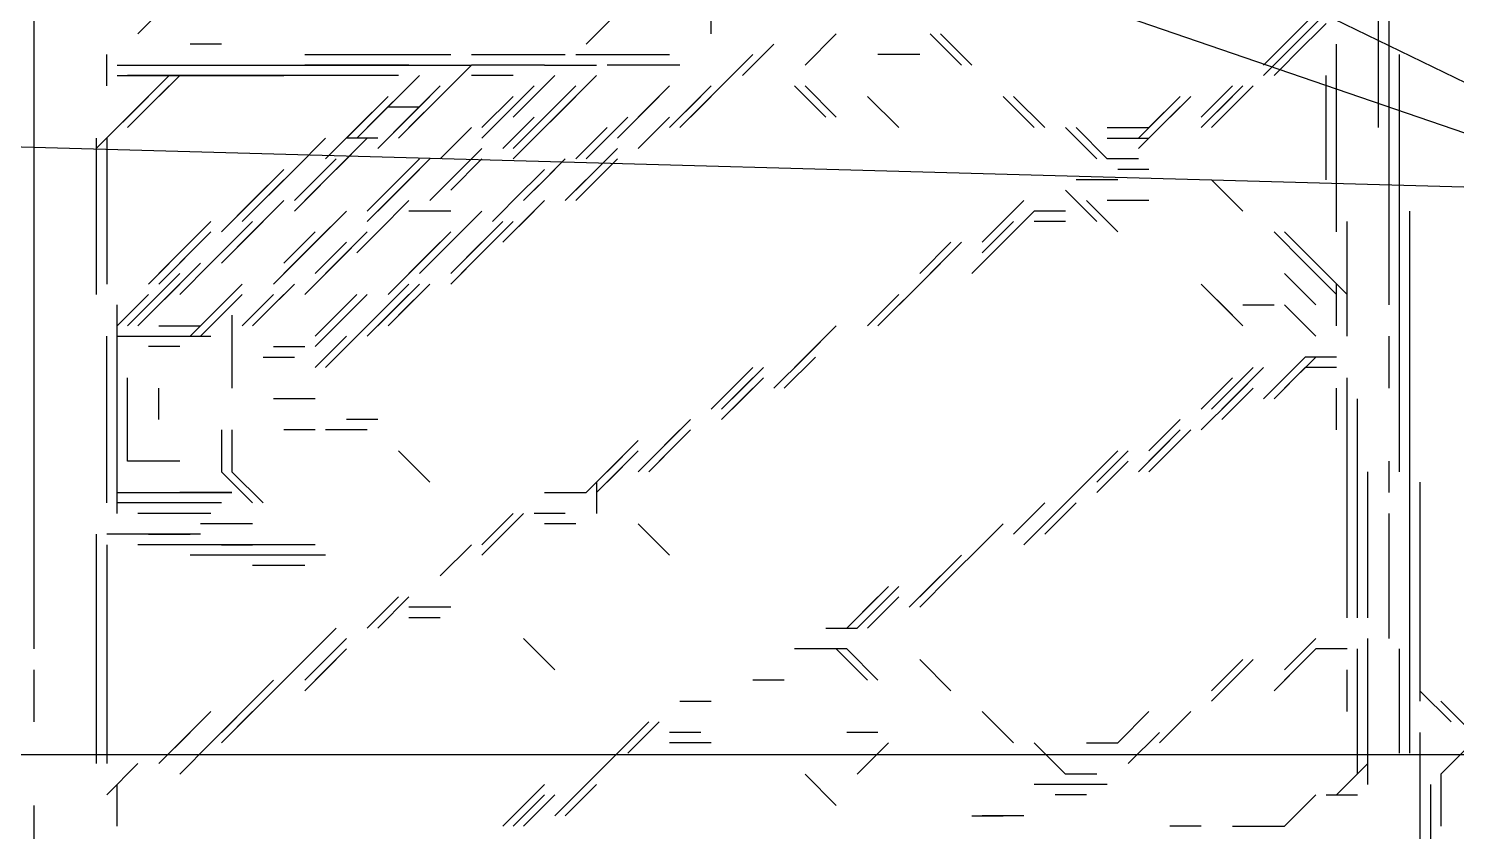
# Model space of a CAD drawing. Extents: x 34 to 168, y 38 to 138.
# Drawn here: x 101.38 to 124.22, y 108.77 to 121.6 of the extents above; entities that cross this region are included whole.
import ezdxf

# ---------------------------------------------------------------- set-up
doc = ezdxf.new("R2010")
doc.units = 0
doc.layers.add('STRUCTURE', color=1, linetype='CONTINUOUS')

msp = doc.modelspace()

# ---------------------------------------------------------------- linework, layer by layer
for p, q in [((101.467, 126.3536), (101.467, 111.687)), ((122.967, 125.0203), (122.967, 121.5203)), ((122.967, 124.5203), (122.967, 120.8536)), ((122.967, 124.5203), (122.967, 120.8536)), ((122.967, 123.3536), (122.967, 120.0203)), ((123.1337, 123.5203), (123.1337, 121.3536)), ((123.1337, 123.3536), (123.1337, 120.3536)), ((123.1337, 122.687), (123.1337, 120.0203)), ((123.1337, 122.187), (123.1337, 119.8536)), ((123.1337, 122.187), (123.1337, 119.8536)), ((103.6337, 122.0203), (103.1337, 121.5203)), ((112.3003, 121.5203), (112.3003, 122.0203)), ((121.3003, 121.187), (122.1337, 122.0203)), ((110.3003, 121.3536), (110.8003, 121.8536)), ((110.3003, 121.3536), (110.8003, 121.8536)), ((121.467, 121.187), (122.1337, 121.8536)), ((121.6337, 121.3536), (122.1337, 121.8536)), ((114.3003, 121.5203), (113.8003, 121.0203)), ((115.8003, 121.5203), (116.3003, 121.0203)), ((115.8003, 121.5203), (116.3003, 121.0203)), ((115.967, 121.5203), (116.467, 121.0203)), ((121.1337, 121.0203), (121.6337, 121.5203)), ((121.1337, 121.0203), (121.6337, 121.5203)), ((121.1337, 121.0203), (121.6337, 121.5203)), ((121.1337, 121.0203), (121.6337, 121.5203)), ((121.1337, 121.0203), (121.6337, 121.5203)), ((121.3003, 121.187), (121.8003, 121.687)), ((122.1337, 121.687), (121.6337, 121.187)), ((122.1337, 121.687), (121.6337, 121.187)), ((123.1337, 121.5203), (123.1337, 119.5203)), ((104.467, 121.3536), (103.967, 121.3536)), ((113.3003, 121.3536), (112.8003, 120.8536)), ((113.3003, 121.3536), (112.8003, 120.8536)), ((121.6337, 121.3536), (121.1337, 120.8536)), ((121.8003, 121.3536), (121.3003, 120.8536)), ((121.8003, 121.3536), (121.3003, 120.8536)), ((121.8003, 121.3536), (121.3003, 120.8536)), ((121.8003, 121.3536), (121.3003, 120.8536)), ((121.8003, 121.3536), (121.3003, 120.8536)), ((122.3003, 118.687), (122.3003, 121.3536)), ((122.3003, 118.687), (122.3003, 121.3536)), ((122.3003, 118.687), (122.3003, 121.3536)), ((123.1337, 121.3536), (123.1337, 118.5203)), ((102.6337, 120.687), (102.6337, 121.187)), ((102.8003, 121.0203), (103.6337, 121.0203)), ((102.8003, 121.0203), (103.3003, 121.0203)), ((102.967, 121.0203), (107.8003, 121.0203)), ((102.967, 121.0203), (107.8003, 121.0203)), ((103.967, 121.0203), (106.1337, 121.0203)), ((104.467, 121.0203), (108.467, 121.0203)), ((105.3003, 121.0203), (108.467, 121.0203)), ((105.8003, 121.187), (107.3003, 121.187)), ((107.467, 121.0203), (105.8003, 121.0203)), ((107.467, 121.0203), (105.967, 121.0203)), ((107.467, 121.0203), (106.1337, 121.0203)), ((107.467, 121.0203), (106.1337, 121.0203)), ((107.467, 121.0203), (106.467, 121.0203)), ((106.467, 121.0203), (106.967, 121.0203)), ((107.467, 121.0203), (106.467, 121.0203)), ((107.467, 121.0203), (106.967, 121.0203)), ((107.1337, 121.187), (107.6337, 121.187)), ((107.6337, 121.187), (108.1337, 121.187)), ((107.6337, 121.0203), (108.467, 121.0203)), ((107.6337, 121.0203), (108.467, 121.0203)), ((107.6337, 121.0203), (108.467, 121.0203)), ((108.467, 121.0203), (107.967, 120.5203)), ((108.467, 121.187), (109.967, 121.187)), ((108.467, 121.187), (109.967, 121.187)), ((109.6337, 121.0203), (108.467, 121.0203)), ((109.6337, 121.0203), (108.467, 121.0203)), ((109.6337, 121.0203), (108.467, 121.0203)), ((109.6337, 121.0203), (108.467, 121.0203)), ((109.6337, 121.0203), (108.467, 121.0203)), ((109.6337, 121.0203), (108.467, 121.0203)), ((108.6337, 121.187), (109.467, 121.187)), ((108.6337, 121.187), (109.6337, 121.187)), ((109.6337, 121.0203), (108.6337, 121.0203)), ((109.467, 121.0203), (108.6337, 121.0203)), ((109.467, 121.0203), (108.6337, 121.0203)), ((109.6337, 121.0203), (108.8003, 121.0203)), ((109.6337, 121.0203), (108.8003, 121.0203)), ((109.3003, 121.187), (109.8003, 121.187)), ((109.6337, 121.0203), (110.467, 121.0203)), ((109.6337, 121.0203), (110.1337, 121.0203)), ((109.6337, 121.0203), (110.1337, 121.0203)), ((110.1337, 121.187), (110.6337, 121.187)), ((110.3003, 121.187), (111.3003, 121.187)), ((110.3003, 121.187), (111.3003, 121.187)), ((110.6337, 121.187), (111.6337, 121.187)), ((111.8003, 121.0203), (110.6337, 121.0203)), ((111.8003, 121.0203), (110.8003, 121.0203)), ((111.8003, 121.0203), (110.8003, 121.0203)), ((111.8003, 121.0203), (110.8003, 121.0203)), ((111.8003, 121.0203), (110.8003, 121.0203)), ((111.8003, 121.0203), (110.967, 121.0203)), ((111.8003, 121.0203), (110.967, 121.0203)), ((111.6337, 121.0203), (110.967, 121.0203)), ((112.967, 121.187), (112.467, 120.687)), ((112.967, 121.187), (112.467, 120.687)), ((112.967, 121.187), (112.467, 120.687)), ((115.6337, 121.187), (114.967, 121.187)), ((122.3003, 120.5203), (122.3003, 121.187)), ((123.3003, 121.187), (123.3003, 118.8536)), ((102.8003, 120.8536), (104.967, 120.8536)), ((102.8003, 120.8536), (105.467, 120.8536)), ((102.8003, 120.8536), (105.1337, 120.8536)), ((102.8003, 120.8536), (103.3003, 120.8536)), ((102.8003, 120.8536), (105.467, 120.8536)), ((104.967, 120.8536), (102.967, 120.8536)), ((103.6337, 120.8536), (103.1337, 120.3536)), ((103.8003, 120.8536), (103.1337, 120.187)), ((103.6337, 120.8536), (103.1337, 120.3536)), ((103.6337, 120.8536), (103.1337, 120.3536)), ((103.6337, 120.8536), (103.1337, 120.3536)), ((105.967, 120.8536), (103.6337, 120.8536)), ((105.467, 120.8536), (103.6337, 120.8536)), ((105.6337, 120.8536), (103.6337, 120.8536)), ((105.8003, 120.8536), (103.6337, 120.8536)), ((105.967, 120.8536), (103.6337, 120.8536)), ((106.3003, 120.8536), (103.6337, 120.8536)), ((105.467, 120.8536), (103.6337, 120.8536)), ((106.8003, 120.8536), (103.8003, 120.8536)), ((107.3003, 120.8536), (103.8003, 120.8536)), ((107.3003, 120.8536), (103.8003, 120.8536)), ((107.1337, 120.8536), (103.8003, 120.8536)), ((106.3003, 120.8536), (103.8003, 120.8536)), ((107.1337, 120.8536), (104.1337, 120.8536)), ((106.6337, 119.8536), (107.6337, 120.8536)), ((106.6337, 119.8536), (107.6337, 120.8536)), ((106.8003, 120.0203), (107.6337, 120.8536)), ((108.3003, 120.8536), (107.8003, 120.3536)), ((109.1337, 120.8536), (108.467, 120.8536)), ((109.1337, 120.187), (109.8003, 120.8536)), ((109.1337, 120.187), (109.8003, 120.8536)), ((109.1337, 120.187), (109.8003, 120.8536)), ((109.3003, 120.3536), (109.8003, 120.8536)), ((110.467, 120.8536), (109.8003, 120.187)), ((122.1337, 120.187), (122.1337, 120.8536)), ((122.1337, 120.0203), (122.1337, 120.8536)), ((122.1337, 119.687), (122.1337, 120.8536)), ((122.1337, 119.187), (122.1337, 120.8536)), ((122.3003, 118.3536), (122.3003, 120.8536)), ((122.3003, 118.3536), (122.3003, 120.8536)), ((122.3003, 118.3536), (122.3003, 120.8536)), ((122.3003, 118.3536), (122.3003, 120.8536)), ((103.467, 120.687), (102.8003, 120.0203)), ((103.467, 120.687), (102.967, 120.187)), ((103.6337, 120.687), (102.967, 120.0203)), ((103.467, 120.687), (102.967, 120.187)), ((107.967, 120.687), (107.467, 120.187)), ((107.967, 120.687), (107.467, 120.187)), ((107.967, 120.687), (107.467, 120.187)), ((107.967, 120.687), (107.467, 120.187)), ((108.1337, 120.687), (107.6337, 120.187)), ((108.8003, 120.0203), (109.467, 120.687)), ((108.8003, 120.0203), (109.467, 120.687)), ((110.1337, 120.687), (109.6337, 120.187)), ((110.1337, 120.687), (109.6337, 120.187)), ((110.3003, 120.687), (109.8003, 120.187)), ((110.3003, 120.687), (109.8003, 120.187)), ((111.1337, 120.187), (111.6337, 120.687)), ((111.1337, 120.187), (111.6337, 120.687)), ((111.1337, 120.187), (111.6337, 120.687)), ((112.3003, 120.687), (111.8003, 120.187)), ((112.467, 120.687), (111.8003, 120.0203)), ((112.3003, 120.687), (111.8003, 120.187)), ((112.3003, 120.687), (111.8003, 120.187)), ((112.3003, 120.687), (111.8003, 120.187)), ((112.3003, 120.687), (111.8003, 120.187)), ((112.3003, 120.687), (111.8003, 120.187)), ((112.3003, 120.687), (111.8003, 120.187)), ((112.467, 120.687), (111.967, 120.187)), ((114.1337, 120.187), (113.6337, 120.687)), ((114.3003, 120.187), (113.8003, 120.687)), ((120.6337, 120.687), (120.1337, 120.187)), ((120.8003, 120.687), (120.1337, 120.0203)), ((120.6337, 120.687), (120.1337, 120.187)), ((120.6337, 120.687), (120.1337, 120.187)), ((120.8003, 120.687), (120.3003, 120.187)), ((120.967, 120.687), (120.3003, 120.0203)), ((122.3003, 118.3536), (122.3003, 120.687)), ((123.1337, 120.687), (123.1337, 117.687)), ((123.1337, 120.687), (123.1337, 117.687)), ((103.3003, 120.5203), (102.467, 119.687)), ((106.467, 119.8536), (107.1337, 120.5203)), ((106.6337, 120.0203), (107.1337, 120.5203)), ((106.6337, 119.8536), (107.1337, 120.3536)), ((106.6337, 119.8536), (107.1337, 120.3536)), ((106.8003, 120.0203), (107.3003, 120.5203)), ((107.6337, 120.3536), (107.1337, 119.8536)), ((107.1337, 120.3536), (107.6337, 120.3536)), ((107.1337, 120.3536), (107.6337, 120.3536)), ((107.8003, 120.5203), (107.3003, 120.0203)), ((107.967, 120.5203), (107.3003, 119.8536)), ((107.967, 120.5203), (107.467, 120.0203)), ((108.6337, 120.0203), (109.1337, 120.5203)), ((108.6337, 120.0203), (109.1337, 120.5203)), ((108.6337, 119.8536), (109.1337, 120.3536)), ((108.6337, 119.8536), (109.1337, 120.3536)), ((108.8003, 120.0203), (109.3003, 120.5203)), ((108.8003, 120.0203), (109.3003, 120.5203)), ((110.1337, 120.5203), (109.3003, 119.687)), ((110.8003, 119.8536), (111.467, 120.5203)), ((112.1337, 120.5203), (111.6337, 120.0203)), ((112.3003, 120.5203), (111.8003, 120.0203)), ((114.8003, 120.5203), (115.3003, 120.0203)), ((114.8003, 120.5203), (115.3003, 120.0203)), ((114.8003, 120.5203), (115.3003, 120.0203)), ((117.467, 120.0203), (116.967, 120.5203)), ((117.6337, 120.0203), (117.1337, 120.5203)), ((117.6337, 120.0203), (117.1337, 120.5203)), ((119.1337, 119.687), (119.8003, 120.3536)), ((119.1337, 119.8536), (119.6337, 120.3536)), ((119.1337, 119.687), (119.8003, 120.3536)), ((119.1337, 119.687), (119.8003, 120.3536)), ((119.1337, 119.687), (119.8003, 120.3536)), ((119.3003, 119.8536), (119.967, 120.5203)), ((119.3003, 120.0203), (119.8003, 120.5203)), ((119.3003, 120.0203), (119.8003, 120.5203)), ((119.3003, 119.8536), (119.8003, 120.3536)), ((119.3003, 119.8536), (119.8003, 120.3536)), ((119.3003, 119.8536), (119.8003, 120.3536)), ((119.3003, 119.8536), (119.8003, 120.3536)), ((119.3003, 119.8536), (119.8003, 120.3536)), ((119.467, 120.0203), (119.967, 120.5203)), ((120.6337, 120.5203), (120.1337, 120.0203)), ((120.6337, 120.5203), (120.1337, 120.0203)), ((122.3003, 118.3536), (122.3003, 120.5203)), ((107.467, 120.187), (106.967, 119.687)), ((109.467, 120.187), (108.967, 119.687)), ((109.467, 120.187), (108.967, 119.687)), ((109.467, 120.187), (108.967, 119.687)), ((109.6337, 120.187), (109.1337, 119.687)), ((109.6337, 120.187), (109.1337, 119.687)), ((109.8003, 120.187), (109.1337, 119.5203)), ((110.3003, 119.5203), (110.967, 120.187)), ((110.3003, 119.5203), (110.967, 120.187)), ((110.467, 119.687), (110.967, 120.187)), ((110.467, 119.687), (110.967, 120.187)), ((111.6337, 120.187), (111.1337, 119.687)), ((122.3003, 119.187), (122.3003, 120.187)), ((123.3003, 120.187), (123.3003, 117.687)), ((106.1337, 119.5203), (106.6337, 120.0203)), ((107.967, 119.5203), (108.467, 120.0203)), ((110.1337, 119.5203), (110.6337, 120.0203)), ((110.1337, 119.5203), (110.6337, 120.0203)), ((110.1337, 119.5203), (110.6337, 120.0203)), ((118.467, 119.5203), (117.967, 120.0203)), ((118.6337, 119.5203), (118.1337, 120.0203)), ((118.6337, 120.0203), (119.3003, 120.0203)), ((122.3003, 118.3536), (122.3003, 120.0203)), ((102.467, 119.8536), (102.467, 117.3536)), ((102.6337, 119.8536), (102.6337, 117.5203)), ((102.6337, 119.8536), (102.6337, 117.5203)), ((105.6337, 119.3536), (106.1337, 119.8536)), ((106.6337, 119.687), (106.1337, 119.187)), ((106.8003, 119.8536), (106.3003, 119.3536)), ((106.967, 119.8536), (106.467, 119.8536)), ((108.6337, 119.687), (107.967, 119.0203)), ((108.6337, 119.687), (107.967, 119.0203)), ((108.6337, 119.687), (107.967, 119.0203)), ((110.8003, 119.687), (110.1337, 119.0203)), ((110.8003, 119.687), (110.1337, 119.0203)), ((110.8003, 119.687), (110.1337, 119.0203)), ((110.8003, 119.687), (110.1337, 119.0203)), ((110.8003, 119.687), (110.1337, 119.0203)), ((110.8003, 119.687), (110.1337, 119.0203)), ((110.8003, 119.687), (110.3003, 119.187)), ((110.8003, 119.687), (110.3003, 119.187)), ((110.8003, 119.687), (110.3003, 119.187)), ((118.6337, 119.8536), (119.3003, 119.8536)), ((118.6337, 119.8536), (119.3003, 119.8536)), ((118.6337, 119.8536), (119.3003, 119.8536)), ((118.6337, 119.8536), (119.3003, 119.8536)), ((118.6337, 119.8536), (119.3003, 119.8536)), ((122.3003, 118.5203), (122.3003, 119.8536)), ((123.1337, 119.8536), (123.1337, 117.187)), ((123.3003, 119.8536), (123.3003, 117.3536)), ((123.3003, 119.687), (123.3003, 116.5203)), ((123.3003, 119.687), (123.3003, 116.5203)), ((102.6337, 119.5203), (102.6337, 117.687)), ((106.467, 119.5203), (105.6337, 118.687)), ((106.3003, 119.5203), (105.6337, 118.8536)), ((106.467, 119.5203), (105.8003, 118.8536)), ((106.467, 119.5203), (105.967, 119.0203)), ((106.967, 118.8536), (107.6337, 119.5203)), ((107.1337, 118.8536), (107.8003, 119.5203)), ((108.467, 119.5203), (107.8003, 118.8536)), ((108.6337, 119.5203), (108.1337, 119.0203)), ((108.6337, 119.5203), (108.1337, 119.0203)), ((109.467, 119.0203), (109.967, 119.5203)), ((110.6337, 119.5203), (109.967, 118.8536)), ((110.6337, 119.5203), (110.1337, 119.0203)), ((110.8003, 119.5203), (110.1337, 118.8536)), ((110.8003, 119.5203), (110.1337, 118.8536)), ((119.1337, 119.5203), (118.6337, 119.5203)), ((122.3003, 118.5203), (122.3003, 119.5203)), ((104.8003, 118.5203), (105.6337, 119.3536)), ((104.8003, 118.687), (105.467, 119.3536)), ((104.967, 118.8536), (105.467, 119.3536)), ((105.1337, 118.8536), (105.6337, 119.3536)), ((106.1337, 119.3536), (105.6337, 118.8536)), ((106.1337, 119.3536), (105.6337, 118.8536)), ((106.1337, 119.3536), (105.6337, 118.8536)), ((106.1337, 119.3536), (105.6337, 118.8536)), ((106.8003, 118.5203), (107.6337, 119.3536)), ((106.8003, 118.687), (107.467, 119.3536)), ((106.967, 118.687), (107.6337, 119.3536)), ((106.967, 118.8536), (107.467, 119.3536)), ((106.967, 118.687), (107.6337, 119.3536)), ((106.967, 118.687), (107.6337, 119.3536)), ((106.967, 118.687), (107.6337, 119.3536)), ((106.967, 118.687), (107.6337, 119.3536)), ((106.967, 118.687), (107.6337, 119.3536)), ((106.967, 118.687), (107.6337, 119.3536)), ((106.967, 118.687), (107.6337, 119.3536)), ((109.1337, 118.8536), (109.6337, 119.3536)), ((109.1337, 118.8536), (109.6337, 119.3536)), ((109.1337, 118.8536), (109.6337, 119.3536)), ((109.3003, 118.8536), (109.8003, 119.3536)), ((119.3003, 119.3536), (118.8003, 119.3536)), ((119.3003, 119.3536), (118.8003, 119.3536)), ((119.3003, 119.3536), (118.8003, 119.3536)), ((123.3003, 119.3536), (123.3003, 115.687)), ((104.6337, 118.5203), (105.3003, 119.187)), ((104.8003, 118.5203), (105.467, 119.187)), ((104.8003, 118.5203), (105.467, 119.187)), ((106.8003, 118.687), (107.3003, 119.187)), ((108.8003, 118.5203), (109.3003, 119.0203)), ((108.8003, 118.5203), (109.3003, 119.0203)), ((117.967, 119.0203), (118.467, 118.5203)), ((118.6337, 119.187), (118.1337, 119.187)), ((118.6337, 119.187), (118.1337, 119.187)), ((118.8003, 119.187), (118.1337, 119.187)), ((120.3003, 119.187), (120.8003, 118.687)), ((120.3003, 119.187), (120.8003, 118.687)), ((120.3003, 119.187), (120.8003, 118.687)), ((120.3003, 119.187), (120.8003, 118.687)), ((120.3003, 119.187), (120.8003, 118.687)), ((120.3003, 119.187), (120.8003, 118.687)), ((120.3003, 119.187), (120.8003, 118.687)), ((122.3003, 118.5203), (122.3003, 119.0203)), ((104.467, 118.3536), (104.967, 118.8536)), ((105.467, 118.8536), (104.967, 118.3536)), ((107.467, 118.8536), (106.967, 118.3536)), ((107.467, 118.8536), (106.967, 118.3536)), ((107.467, 118.8536), (106.967, 118.3536)), ((109.6337, 118.8536), (109.1337, 118.3536)), ((116.6337, 118.187), (117.3003, 118.8536)), ((118.3003, 118.8536), (118.8003, 118.3536)), ((119.3003, 118.8536), (118.6337, 118.8536)), ((103.6337, 117.8536), (104.3003, 118.5203)), ((104.967, 118.5203), (104.3003, 117.8536)), ((105.1337, 118.5203), (104.467, 117.8536)), ((105.1337, 118.5203), (104.467, 117.8536)), ((105.8003, 118.0203), (106.3003, 118.5203)), ((105.967, 118.187), (106.467, 118.687)), ((107.1337, 118.5203), (106.6337, 118.0203)), ((107.1337, 118.5203), (106.6337, 118.0203)), ((108.1337, 118.687), (107.467, 118.687)), ((108.1337, 118.187), (108.6337, 118.687)), ((108.967, 118.5203), (108.3003, 117.8536)), ((109.1337, 118.5203), (108.6337, 118.0203)), ((109.467, 118.687), (108.967, 118.187)), ((117.1337, 118.5203), (116.6337, 118.0203)), ((117.467, 118.687), (116.8003, 118.0203)), ((117.467, 118.687), (116.8003, 118.0203)), ((117.467, 118.687), (116.8003, 118.0203)), ((117.467, 118.687), (116.8003, 118.0203)), ((117.3003, 118.5203), (116.8003, 118.0203)), ((117.3003, 118.5203), (116.8003, 118.0203)), ((117.967, 118.687), (117.467, 118.687)), ((117.967, 118.5203), (117.467, 118.5203)), ((122.467, 116.687), (122.467, 118.5203)), ((122.467, 118.0203), (122.467, 118.5203)), ((122.467, 118.0203), (122.467, 118.5203)), ((123.467, 118.687), (123.467, 114.5203)), ((103.467, 117.687), (104.1337, 118.3536)), ((103.467, 117.687), (104.1337, 118.3536)), ((103.467, 117.5203), (104.3003, 118.3536)), ((103.467, 117.5203), (104.3003, 118.3536)), ((104.8003, 118.3536), (104.3003, 117.8536)), ((104.8003, 118.3536), (104.3003, 117.8536)), ((104.967, 118.3536), (104.467, 117.8536)), ((105.467, 117.8536), (105.967, 118.3536)), ((105.6337, 117.8536), (106.1337, 118.3536)), ((106.8003, 118.3536), (106.3003, 117.8536)), ((107.6337, 117.8536), (108.1337, 118.3536)), ((107.8003, 117.8536), (108.3003, 118.3536)), ((108.8003, 118.3536), (108.3003, 117.8536)), ((108.8003, 118.3536), (108.3003, 117.8536)), ((117.1337, 118.3536), (116.6337, 117.8536)), ((121.8003, 117.8536), (121.3003, 118.3536)), ((121.8003, 117.8536), (121.3003, 118.3536)), ((121.8003, 117.8536), (121.3003, 118.3536)), ((121.967, 117.8536), (121.467, 118.3536)), ((123.3003, 118.3536), (123.3003, 114.8536)), ((103.3003, 117.5203), (103.967, 118.187)), ((103.467, 117.5203), (104.1337, 118.187)), ((103.467, 117.5203), (104.1337, 118.187)), ((105.3003, 117.5203), (105.967, 118.187)), ((105.3003, 117.5203), (105.967, 118.187)), ((105.3003, 117.5203), (105.967, 118.187)), ((105.3003, 117.5203), (105.967, 118.187)), ((105.467, 117.687), (105.967, 118.187)), ((105.467, 117.687), (105.967, 118.187)), ((105.467, 117.687), (105.967, 118.187)), ((105.467, 117.687), (105.967, 118.187)), ((105.467, 117.687), (105.967, 118.187)), ((106.467, 118.187), (105.967, 117.687)), ((106.6337, 118.187), (106.1337, 117.687)), ((107.467, 117.687), (107.967, 118.187)), ((107.467, 117.687), (107.967, 118.187)), ((107.6337, 117.687), (108.1337, 118.187)), ((108.6337, 118.187), (108.1337, 117.687)), ((108.6337, 118.187), (108.1337, 117.687)), ((108.6337, 118.187), (108.1337, 117.687)), ((108.8003, 118.187), (108.3003, 117.687)), ((108.8003, 118.187), (108.3003, 117.687)), ((115.6337, 117.5203), (116.3003, 118.187)), ((115.6337, 117.687), (116.1337, 118.187)), ((115.6337, 117.687), (116.1337, 118.187)), ((115.6337, 117.5203), (116.3003, 118.187)), ((115.6337, 117.5203), (116.3003, 118.187)), ((115.6337, 117.5203), (116.3003, 118.187)), ((115.6337, 117.5203), (116.3003, 118.187)), ((115.8003, 117.687), (116.3003, 118.187)), ((116.967, 118.187), (116.467, 117.687)), ((104.1337, 117.8536), (103.6337, 117.3536)), ((104.3003, 117.8536), (103.8003, 117.3536)), ((105.3003, 117.5203), (105.8003, 118.0203)), ((106.467, 118.0203), (105.8003, 117.3536)), ((106.467, 118.0203), (105.967, 117.5203)), ((106.467, 118.0203), (105.967, 117.5203)), ((107.1337, 117.3536), (107.6337, 117.8536)), ((107.1337, 117.3536), (107.6337, 117.8536)), ((108.6337, 118.0203), (108.1337, 117.5203)), ((115.6337, 117.5203), (116.1337, 118.0203)), ((122.3003, 117.3536), (121.8003, 117.8536)), ((122.467, 117.3536), (121.967, 117.8536)), ((103.8003, 117.687), (102.967, 116.8536)), ((103.8003, 117.687), (102.967, 116.8536)), ((103.8003, 117.687), (102.967, 116.8536)), ((103.8003, 117.687), (102.967, 116.8536)), ((103.8003, 117.687), (102.967, 116.8536)), ((103.8003, 117.687), (102.967, 116.8536)), ((103.967, 117.687), (103.1337, 116.8536)), ((121.967, 117.187), (121.467, 117.687)), ((121.967, 117.187), (121.467, 117.687)), ((103.8003, 117.5203), (103.3003, 117.0203)), ((104.1337, 116.8536), (104.8003, 117.5203)), ((105.6337, 117.5203), (105.1337, 117.0203)), ((107.467, 117.5203), (106.6337, 116.687)), ((107.467, 117.5203), (106.6337, 116.687)), ((107.467, 117.5203), (106.6337, 116.687)), ((107.6337, 117.5203), (106.967, 116.8536)), ((107.6337, 117.5203), (106.967, 116.8536)), ((107.6337, 117.5203), (106.967, 116.8536)), ((107.6337, 117.5203), (106.967, 116.8536)), ((107.6337, 117.5203), (106.967, 116.8536)), ((107.6337, 117.5203), (106.967, 116.8536)), ((107.6337, 117.5203), (107.1337, 117.0203)), ((107.8003, 117.5203), (107.3003, 117.0203)), ((115.6337, 117.5203), (114.967, 116.8536)), ((115.6337, 117.5203), (115.1337, 117.0203)), ((115.6337, 117.5203), (115.1337, 117.0203)), ((115.6337, 117.5203), (115.1337, 117.0203)), ((115.6337, 117.5203), (115.1337, 117.0203)), ((115.6337, 117.5203), (115.1337, 117.0203)), ((120.6337, 117.0203), (120.1337, 117.5203)), ((120.6337, 117.0203), (120.1337, 117.5203)), ((120.6337, 117.0203), (120.1337, 117.5203)), ((120.6337, 117.0203), (120.1337, 117.5203)), ((120.6337, 117.0203), (120.1337, 117.5203)), ((120.6337, 117.0203), (120.1337, 117.5203)), ((122.3003, 116.8536), (122.3003, 117.5203)), ((122.3003, 116.8536), (122.3003, 117.5203)), ((122.3003, 116.8536), (122.3003, 117.5203)), ((122.467, 116.687), (122.467, 117.5203)), ((122.467, 116.687), (122.467, 117.5203)), ((123.3003, 117.5203), (123.3003, 114.5203)), ((123.3003, 117.5203), (123.3003, 114.5203)), ((123.467, 117.5203), (123.467, 113.3536)), ((103.3003, 117.3536), (102.8003, 116.8536)), ((103.3003, 117.3536), (102.8003, 116.8536)), ((102.8003, 113.8536), (102.8003, 117.187)), ((102.8003, 113.8536), (102.8003, 117.187)), ((102.8003, 113.8536), (102.8003, 117.187)), ((103.467, 117.3536), (102.967, 116.8536)), ((103.967, 116.687), (104.467, 117.187)), ((104.1337, 116.8536), (104.6337, 117.3536)), ((104.1337, 116.687), (104.8003, 117.3536)), ((104.1337, 116.687), (104.8003, 117.3536)), ((104.1337, 116.687), (104.8003, 117.3536)), ((104.1337, 116.687), (104.8003, 117.3536)), ((105.3003, 117.3536), (104.8003, 116.8536)), ((105.3003, 117.3536), (104.8003, 116.8536)), ((105.3003, 117.3536), (104.8003, 116.8536)), ((105.467, 117.3536), (104.967, 116.8536)), ((105.467, 117.3536), (104.967, 116.8536)), ((105.467, 117.3536), (104.967, 116.8536)), ((105.967, 116.687), (106.6337, 117.3536)), ((105.967, 116.5203), (106.6337, 117.187)), ((106.1337, 116.687), (106.8003, 117.3536)), ((106.1337, 116.687), (106.6337, 117.187)), ((106.1337, 116.687), (106.6337, 117.187)), ((106.1337, 116.687), (106.6337, 117.187)), ((107.467, 117.3536), (106.8003, 116.687)), ((107.6337, 117.3536), (107.1337, 116.8536)), ((107.6337, 117.3536), (107.1337, 116.8536)), ((115.3003, 117.3536), (114.8003, 116.8536)), ((115.3003, 117.3536), (114.8003, 116.8536)), ((120.8003, 116.8536), (120.3003, 117.3536)), ((120.8003, 117.187), (121.3003, 117.187)), ((120.8003, 117.187), (121.3003, 117.187)), ((120.8003, 117.187), (121.3003, 117.187)), ((121.467, 117.187), (121.967, 116.687)), ((123.467, 117.187), (123.467, 112.3536)), ((104.6337, 117.0203), (104.6337, 115.8536)), ((102.6337, 114.0203), (102.6337, 116.687)), ((102.8003, 116.3536), (102.8003, 116.8536)), ((102.8003, 116.687), (104.3003, 116.687)), ((102.967, 116.687), (104.1337, 116.687)), ((102.967, 116.687), (104.1337, 116.687)), ((103.1337, 116.687), (104.1337, 116.687)), ((103.1337, 116.687), (104.1337, 116.687)), ((103.1337, 116.687), (103.967, 116.687)), ((103.1337, 116.687), (104.1337, 116.687)), ((103.1337, 116.687), (104.1337, 116.687)), ((103.1337, 116.687), (104.1337, 116.687)), ((103.1337, 116.687), (104.1337, 116.687)), ((103.1337, 116.687), (104.1337, 116.687)), ((103.467, 116.8536), (104.1337, 116.8536)), ((103.467, 116.8536), (104.1337, 116.8536)), ((103.6337, 116.8536), (104.1337, 116.8536)), ((106.467, 116.687), (105.967, 116.187)), ((106.6337, 116.687), (106.1337, 116.187)), ((113.6337, 116.187), (114.3003, 116.8536)), ((113.6337, 116.187), (114.3003, 116.8536)), ((113.6337, 116.187), (114.3003, 116.8536)), ((113.8003, 116.3536), (114.3003, 116.8536)), ((123.1337, 116.687), (123.1337, 115.8536)), ((103.8003, 116.5203), (103.3003, 116.5203)), ((105.3003, 116.5203), (105.8003, 116.5203)), ((102.8003, 114.3536), (102.8003, 116.3536)), ((105.1337, 116.3536), (105.6337, 116.3536)), ((105.1337, 116.3536), (105.6337, 116.3536)), ((105.1337, 116.3536), (105.6337, 116.3536)), ((113.8003, 116.3536), (113.3003, 115.8536)), ((113.8003, 116.3536), (113.3003, 115.8536)), ((113.8003, 116.3536), (113.3003, 115.8536)), ((113.8003, 116.3536), (113.3003, 115.8536)), ((113.8003, 116.3536), (113.3003, 115.8536)), ((113.8003, 116.3536), (113.3003, 115.8536)), ((113.967, 116.3536), (113.467, 115.8536)), ((121.8003, 116.3536), (121.3003, 115.8536)), ((121.8003, 116.3536), (121.3003, 115.8536)), ((121.8003, 116.3536), (121.3003, 115.8536)), ((121.8003, 116.3536), (121.3003, 115.8536)), ((121.8003, 116.3536), (121.3003, 115.8536)), ((121.967, 116.3536), (121.467, 115.8536)), ((122.3003, 116.3536), (121.8003, 116.3536)), ((122.3003, 116.3536), (121.8003, 116.3536)), ((122.3003, 116.3536), (121.8003, 116.3536)), ((122.3003, 116.3536), (121.8003, 116.3536)), ((122.3003, 116.3536), (121.8003, 116.3536)), ((123.467, 116.3536), (123.467, 112.187)), ((123.467, 116.3536), (123.467, 112.187)), ((102.8003, 115.0203), (102.8003, 116.0203)), ((102.967, 115.0203), (102.967, 116.0203)), ((102.967, 115.0203), (102.967, 116.0203)), ((112.3003, 115.5203), (112.967, 116.187)), ((112.3003, 115.5203), (112.8003, 116.0203)), ((112.467, 115.687), (112.967, 116.187)), ((112.467, 115.687), (112.967, 116.187)), ((112.467, 115.5203), (112.967, 116.0203)), ((112.467, 115.5203), (112.967, 116.0203)), ((112.467, 115.5203), (112.967, 116.0203)), ((112.467, 115.5203), (112.967, 116.0203)), ((112.467, 115.5203), (112.967, 116.0203)), ((112.467, 115.5203), (112.967, 116.0203)), ((112.467, 115.5203), (112.967, 116.0203)), ((112.6337, 115.687), (113.1337, 116.187)), ((113.1337, 116.0203), (112.6337, 115.5203)), ((113.1337, 116.0203), (112.6337, 115.5203)), ((120.1337, 115.5203), (120.6337, 116.0203)), ((120.3003, 115.5203), (120.8003, 116.0203)), ((120.467, 115.687), (120.967, 116.187)), ((120.467, 115.687), (120.967, 116.187)), ((120.467, 115.5203), (120.967, 116.0203)), ((120.467, 115.5203), (120.967, 116.0203)), ((120.467, 115.5203), (120.967, 116.0203)), ((120.6337, 115.687), (121.1337, 116.187)), ((121.6337, 116.187), (121.1337, 115.687)), ((121.6337, 116.187), (121.1337, 115.687)), ((121.6337, 116.187), (121.1337, 115.687)), ((121.8003, 116.187), (121.3003, 115.687)), ((122.3003, 116.187), (121.8003, 116.187)), ((122.467, 114.3536), (122.467, 116.0203)), ((122.467, 113.187), (122.467, 116.0203)), ((122.467, 112.187), (122.467, 116.0203)), ((122.467, 115.3536), (122.467, 116.0203)), ((122.467, 114.8536), (122.467, 116.0203)), ((122.467, 114.687), (122.467, 116.0203)), ((122.467, 114.3536), (122.467, 116.0203)), ((122.467, 114.0203), (122.467, 116.0203)), ((122.467, 113.8536), (122.467, 116.0203)), ((122.467, 115.3536), (122.467, 116.0203)), ((103.467, 115.3536), (103.467, 115.8536)), ((112.967, 115.8536), (112.467, 115.3536)), ((112.967, 115.8536), (112.467, 115.3536)), ((120.967, 115.8536), (120.467, 115.3536)), ((122.3003, 115.187), (122.3003, 115.8536)), ((122.467, 112.3536), (122.467, 115.8536)), ((105.967, 115.687), (105.3003, 115.687)), ((120.6337, 115.687), (120.1337, 115.187)), ((120.6337, 115.687), (120.1337, 115.187)), ((120.6337, 115.687), (120.1337, 115.187)), ((122.6337, 114.687), (122.6337, 115.687)), ((123.3003, 115.687), (123.3003, 114.8536)), ((102.967, 114.687), (102.967, 115.5203)), ((106.967, 115.3536), (106.467, 115.3536)), ((111.467, 114.8536), (111.967, 115.3536)), ((119.3003, 114.8536), (119.8003, 115.3536)), ((119.3003, 114.8536), (119.8003, 115.3536)), ((119.3003, 114.8536), (119.8003, 115.3536)), ((122.467, 112.3536), (122.467, 115.5203)), ((123.467, 115.5203), (123.467, 111.687)), ((104.467, 115.187), (104.467, 114.687)), ((104.6337, 115.187), (104.6337, 114.5203)), ((104.6337, 115.187), (104.6337, 114.5203)), ((105.967, 115.187), (105.467, 115.187)), ((106.8003, 115.187), (106.1337, 115.187)), ((111.8003, 115.187), (111.3003, 114.687)), ((111.967, 115.187), (111.467, 114.687)), ((119.8003, 115.187), (119.3003, 114.687)), ((119.8003, 115.187), (119.3003, 114.687)), ((119.8003, 115.187), (119.3003, 114.687)), ((119.967, 115.187), (119.467, 114.687)), ((122.6337, 114.0203), (122.6337, 115.187)), ((122.6337, 114.0203), (122.6337, 115.187)), ((104.467, 115.0203), (104.467, 114.5203)), ((104.467, 115.0203), (104.467, 114.5203)), ((107.8003, 114.3536), (107.3003, 114.8536)), ((110.3003, 114.187), (110.967, 114.8536)), ((110.467, 114.3536), (110.967, 114.8536)), ((110.6337, 114.5203), (111.1337, 115.0203)), ((110.6337, 114.3536), (111.1337, 114.8536)), ((110.6337, 114.3536), (111.1337, 114.8536)), ((111.6337, 115.0203), (111.1337, 114.5203)), ((111.8003, 115.0203), (111.3003, 114.5203)), ((118.3003, 114.3536), (118.8003, 114.8536)), ((118.467, 114.3536), (118.967, 114.8536)), ((118.467, 114.3536), (118.967, 114.8536)), ((118.467, 114.3536), (118.967, 114.8536)), ((118.467, 114.3536), (118.967, 114.8536)), ((118.467, 114.3536), (118.967, 114.8536)), ((118.467, 114.3536), (118.967, 114.8536)), ((118.467, 114.3536), (118.967, 114.8536)), ((119.6337, 115.0203), (119.1337, 114.5203)), ((119.8003, 115.0203), (119.3003, 114.5203)), ((119.8003, 115.0203), (119.3003, 114.5203)), ((122.467, 112.3536), (122.467, 115.0203)), ((103.8003, 114.687), (102.967, 114.687)), ((110.3003, 114.187), (110.8003, 114.687)), ((110.3003, 114.187), (110.8003, 114.687)), ((110.967, 114.687), (110.467, 114.187)), ((110.967, 114.687), (110.467, 114.187)), ((110.967, 114.687), (110.467, 114.187)), ((118.967, 114.687), (118.467, 114.187)), ((118.967, 114.687), (118.467, 114.187)), ((122.6337, 113.0203), (122.6337, 114.687)), ((123.1337, 114.687), (123.1337, 114.187)), ((123.467, 114.687), (123.467, 111.0203)), ((104.467, 114.5203), (104.967, 114.0203)), ((104.467, 114.5203), (104.967, 114.0203)), ((104.6337, 114.5203), (105.1337, 114.0203)), ((104.6337, 114.5203), (105.1337, 114.0203)), ((104.6337, 114.5203), (105.1337, 114.0203)), ((122.6337, 112.187), (122.6337, 114.5203)), ((122.8003, 112.187), (122.8003, 114.5203)), ((102.8003, 113.8536), (102.8003, 114.3536)), ((102.8003, 114.187), (103.967, 114.187)), ((102.8003, 114.187), (103.467, 114.187)), ((102.8003, 114.187), (103.467, 114.187)), ((103.6337, 114.187), (104.6337, 114.187)), ((104.6337, 114.187), (103.8003, 114.187)), ((109.6337, 114.187), (110.3003, 114.187)), ((109.6337, 114.187), (110.3003, 114.187)), ((109.6337, 114.187), (110.3003, 114.187)), ((109.6337, 114.187), (110.3003, 114.187)), ((109.8003, 114.187), (110.3003, 114.187)), ((109.8003, 114.187), (110.3003, 114.187)), ((109.8003, 114.187), (110.3003, 114.187)), ((110.467, 114.3536), (110.467, 113.8536)), ((118.3003, 114.3536), (117.8003, 113.8536)), ((122.6337, 112.187), (122.6337, 114.187)), ((122.6337, 112.187), (122.6337, 114.187)), ((123.467, 114.3536), (123.467, 113.5203)), ((123.467, 114.3536), (123.467, 113.5203)), ((123.6337, 114.3536), (123.6337, 111.3536)), ((103.467, 114.0203), (102.8003, 114.0203)), ((104.467, 114.0203), (102.8003, 114.0203)), ((104.3003, 114.0203), (102.8003, 114.0203)), ((104.467, 114.0203), (102.8003, 114.0203)), ((104.1337, 114.0203), (103.6337, 114.0203)), ((104.467, 114.0203), (103.8003, 114.0203)), ((117.1337, 113.5203), (117.6337, 114.0203)), ((117.1337, 113.5203), (117.6337, 114.0203)), ((118.1337, 114.0203), (117.6337, 113.5203)), ((103.967, 113.8536), (103.1337, 113.8536)), ((104.3003, 113.8536), (103.8003, 113.8536)), ((104.3003, 113.8536), (103.8003, 113.8536)), ((108.6337, 113.187), (109.3003, 113.8536)), ((108.6337, 113.3536), (109.1337, 113.8536)), ((109.967, 113.8536), (109.467, 113.8536)), ((117.8003, 113.8536), (117.3003, 113.3536)), ((122.6337, 112.187), (122.6337, 113.8536)), ((122.8003, 112.3536), (122.8003, 113.8536)), ((122.8003, 112.3536), (122.8003, 113.8536)), ((123.1337, 113.8536), (123.1337, 111.8536)), ((102.467, 113.5203), (102.467, 109.8536)), ((103.1337, 113.5203), (102.6337, 113.5203)), ((103.967, 113.5203), (103.1337, 113.5203)), ((103.6337, 113.5203), (103.1337, 113.5203)), ((104.1337, 113.5203), (103.1337, 113.5203)), ((103.967, 113.5203), (103.3003, 113.5203)), ((103.3003, 113.5203), (103.967, 113.5203)), ((104.6337, 113.687), (104.1337, 113.687)), ((104.967, 113.687), (104.467, 113.687)), ((104.967, 113.687), (104.467, 113.687)), ((110.1337, 113.687), (109.6337, 113.687)), ((111.1337, 113.687), (111.6337, 113.187)), ((116.467, 113.187), (116.967, 113.687)), ((116.467, 113.187), (116.967, 113.687)), ((122.6337, 112.187), (122.6337, 113.687)), ((102.6337, 113.3536), (102.6337, 109.8536)), ((102.6337, 113.3536), (102.6337, 109.8536)), ((103.8003, 113.3536), (103.1337, 113.3536)), ((103.967, 113.3536), (103.3003, 113.3536)), ((103.967, 113.3536), (103.467, 113.3536)), ((104.467, 113.3536), (103.8003, 113.3536)), ((104.967, 113.3536), (104.1337, 113.3536)), ((105.3003, 113.3536), (104.3003, 113.3536)), ((105.1337, 113.3536), (104.3003, 113.3536)), ((104.967, 113.3536), (104.467, 113.3536)), ((104.467, 113.3536), (104.967, 113.3536)), ((104.967, 113.3536), (104.467, 113.3536)), ((104.467, 113.3536), (104.967, 113.3536)), ((105.967, 113.3536), (105.3003, 113.3536)), ((105.967, 113.3536), (105.467, 113.3536)), ((107.967, 112.8536), (108.467, 113.3536)), ((116.6337, 113.3536), (116.1337, 112.8536)), ((102.6337, 113.187), (102.6337, 109.8536)), ((104.8003, 113.187), (103.967, 113.187)), ((105.1337, 113.187), (104.1337, 113.187)), ((104.967, 113.187), (104.1337, 113.187)), ((105.1337, 113.187), (104.6337, 113.187)), ((106.1337, 113.187), (105.1337, 113.187)), ((106.1337, 113.187), (105.3003, 113.187)), ((106.1337, 113.187), (105.467, 113.187)), ((116.3003, 113.187), (115.6337, 112.5203)), ((116.3003, 113.187), (115.6337, 112.5203)), ((116.3003, 113.187), (115.6337, 112.5203)), ((116.3003, 113.187), (115.6337, 112.5203)), ((123.6337, 113.187), (123.6337, 111.0203)), ((105.8003, 113.0203), (104.967, 113.0203)), ((105.6337, 113.0203), (105.1337, 113.0203)), ((115.967, 112.8536), (115.467, 112.3536)), ((116.1337, 112.8536), (115.6337, 112.3536)), ((122.6337, 112.3536), (122.6337, 113.0203)), ((122.8003, 112.3536), (122.8003, 112.8536)), ((114.6337, 112.0203), (115.3003, 112.687)), ((114.6337, 112.187), (115.1337, 112.687)), ((114.6337, 112.0203), (115.3003, 112.687)), ((114.6337, 112.0203), (115.3003, 112.687)), ((114.6337, 112.0203), (115.3003, 112.687)), ((114.6337, 112.0203), (115.3003, 112.687)), ((106.8003, 112.0203), (107.3003, 112.5203)), ((106.967, 112.0203), (107.467, 112.5203)), ((106.967, 112.0203), (107.467, 112.5203)), ((106.967, 112.0203), (107.467, 112.5203)), ((106.967, 112.0203), (107.467, 112.5203)), ((108.1337, 112.3536), (107.467, 112.3536)), ((107.967, 112.3536), (107.467, 112.3536)), ((107.967, 112.3536), (107.467, 112.3536)), ((108.1337, 112.3536), (107.467, 112.3536)), ((108.1337, 112.3536), (107.467, 112.3536)), ((108.1337, 112.3536), (107.467, 112.3536)), ((107.967, 112.3536), (107.467, 112.3536)), ((107.967, 112.3536), (107.467, 112.3536)), ((107.967, 112.3536), (107.467, 112.3536)), ((108.1337, 112.3536), (107.467, 112.3536)), ((114.467, 112.0203), (114.967, 112.5203)), ((114.467, 112.0203), (114.967, 112.5203)), ((115.3003, 112.5203), (114.8003, 112.0203)), ((107.967, 112.187), (107.467, 112.187)), ((107.967, 112.187), (107.467, 112.187)), ((123.6337, 112.187), (123.6337, 110.8536)), ((105.8003, 111.5203), (106.3003, 112.0203)), ((114.1337, 112.0203), (114.6337, 112.0203)), ((114.1337, 112.0203), (114.6337, 112.0203)), ((114.1337, 112.0203), (114.6337, 112.0203)), ((114.1337, 112.0203), (114.6337, 112.0203)), ((114.1337, 112.0203), (114.6337, 112.0203)), ((114.1337, 112.0203), (114.6337, 112.0203)), ((114.1337, 112.0203), (114.6337, 112.0203)), ((123.467, 112.0203), (123.467, 111.5203)), ((123.467, 112.0203), (123.467, 111.5203)), ((123.6337, 112.0203), (123.6337, 110.8536)), ((123.6337, 112.0203), (123.6337, 110.8536)), ((106.467, 111.8536), (105.8003, 111.187)), ((106.467, 111.8536), (105.8003, 111.187)), ((106.467, 111.8536), (105.8003, 111.187)), ((106.467, 111.8536), (105.8003, 111.187)), ((106.467, 111.687), (105.8003, 111.0203)), ((106.3003, 111.687), (105.8003, 111.187)), ((106.467, 111.687), (105.967, 111.187)), ((106.467, 111.687), (105.967, 111.187)), ((109.8003, 111.3536), (109.3003, 111.8536)), ((109.8003, 111.3536), (109.3003, 111.8536)), ((109.8003, 111.3536), (109.3003, 111.8536)), ((114.467, 111.687), (113.6337, 111.687)), ((114.467, 111.687), (113.967, 111.687)), ((114.8003, 111.187), (114.3003, 111.687)), ((114.967, 111.187), (114.467, 111.687)), ((121.967, 111.8536), (121.467, 111.3536)), ((121.967, 111.8536), (121.467, 111.3536)), ((121.967, 111.8536), (121.467, 111.3536)), ((121.967, 111.8536), (121.467, 111.3536)), ((121.967, 111.687), (121.467, 111.187)), ((122.467, 111.687), (121.967, 111.687)), ((122.6337, 110.687), (122.6337, 111.687)), ((122.6337, 110.687), (122.6337, 111.687)), ((122.8003, 109.5203), (122.8003, 111.8536)), ((122.8003, 109.687), (122.8003, 111.687)), ((122.8003, 109.687), (122.8003, 111.687)), ((122.8003, 109.687), (122.8003, 111.687)), ((123.3003, 111.687), (123.3003, 110.0203)), ((105.1337, 110.8536), (105.8003, 111.5203)), ((105.1337, 110.8536), (105.8003, 111.5203)), ((105.1337, 110.8536), (105.8003, 111.5203)), ((106.3003, 111.5203), (105.8003, 111.0203)), ((115.6337, 111.5203), (116.1337, 111.0203)), ((115.6337, 111.5203), (116.1337, 111.0203)), ((120.3003, 111.0203), (120.8003, 111.5203)), ((120.467, 111.0203), (120.967, 111.5203)), ((121.8003, 111.5203), (121.3003, 111.0203)), ((122.6337, 109.687), (122.6337, 111.5203)), ((122.6337, 109.687), (122.6337, 111.5203)), ((122.6337, 110.0203), (122.6337, 111.5203)), ((122.6337, 109.687), (122.6337, 111.5203)), ((123.6337, 111.5203), (123.6337, 110.8536)), ((101.467, 111.3536), (101.467, 110.5203)), ((105.1337, 110.8536), (105.6337, 111.3536)), ((105.1337, 110.8536), (105.6337, 111.3536)), ((105.1337, 110.8536), (105.6337, 111.3536)), ((105.1337, 110.8536), (105.6337, 111.3536)), ((120.3003, 110.8536), (120.8003, 111.3536)), ((120.3003, 110.8536), (120.8003, 111.3536)), ((120.3003, 110.8536), (120.8003, 111.3536)), ((120.3003, 110.8536), (120.8003, 111.3536)), ((122.467, 110.687), (122.467, 111.3536)), ((122.6337, 109.687), (122.6337, 111.3536)), ((104.8003, 110.687), (105.3003, 111.187)), ((113.467, 111.187), (112.967, 111.187)), ((122.6337, 109.8536), (122.6337, 111.0203)), ((122.8003, 109.687), (122.8003, 111.187)), ((123.467, 111.0203), (123.467, 110.0203)), ((123.467, 111.0203), (123.467, 110.0203)), ((123.6337, 111.0203), (124.1337, 110.5203)), ((104.967, 110.8536), (104.3003, 110.187)), ((104.967, 110.8536), (104.3003, 110.187)), ((104.967, 110.8536), (104.3003, 110.187)), ((104.967, 110.8536), (104.3003, 110.187)), ((104.967, 110.8536), (104.467, 110.3536)), ((104.967, 110.8536), (104.467, 110.3536)), ((105.1337, 110.8536), (104.6337, 110.3536)), ((111.8003, 110.8536), (112.3003, 110.8536)), ((123.967, 110.8536), (124.467, 110.3536)), ((103.6337, 110.0203), (104.3003, 110.687)), ((103.6337, 110.0203), (104.3003, 110.687)), ((103.6337, 110.0203), (104.1337, 110.5203)), ((104.8003, 110.687), (104.3003, 110.187)), ((104.967, 110.687), (104.467, 110.187)), ((110.8003, 110.0203), (111.3003, 110.5203)), ((110.967, 110.0203), (111.467, 110.5203)), ((117.1337, 110.187), (116.6337, 110.687)), ((118.8003, 110.187), (119.3003, 110.687)), ((119.967, 110.687), (119.467, 110.187)), ((119.967, 110.687), (119.467, 110.187)), ((122.6337, 109.8536), (122.6337, 110.5203)), ((122.8003, 109.687), (122.8003, 110.5203)), ((122.8003, 109.687), (122.8003, 110.5203)), ((103.467, 109.8536), (103.967, 110.3536)), ((103.467, 109.8536), (103.967, 110.3536)), ((103.467, 109.8536), (103.967, 110.3536)), ((103.467, 109.8536), (103.967, 110.3536)), ((112.1337, 110.3536), (111.6337, 110.3536)), ((112.1337, 110.3536), (111.6337, 110.3536)), ((112.1337, 110.3536), (111.6337, 110.3536)), ((112.1337, 110.3536), (111.6337, 110.3536)), ((114.967, 110.3536), (114.467, 110.3536)), ((119.467, 110.3536), (118.967, 109.8536)), ((123.6337, 110.3536), (123.6337, 107.187)), ((123.6337, 110.3536), (123.6337, 107.3536)), ((104.3003, 110.187), (103.8003, 109.687)), ((112.3003, 110.187), (111.6337, 110.187)), ((112.3003, 110.187), (111.6337, 110.187)), ((112.3003, 110.187), (111.6337, 110.187)), ((114.6337, 109.687), (115.1337, 110.187)), ((115.1337, 110.187), (114.6337, 109.687)), ((117.967, 109.687), (117.467, 110.187)), ((117.967, 109.687), (117.467, 110.187)), ((118.3003, 110.187), (118.8003, 110.187)), ((123.6337, 110.187), (123.6337, 108.0203)), ((123.6337, 110.187), (123.6337, 108.0203)), ((123.6337, 110.187), (123.6337, 108.687)), ((123.6337, 110.187), (123.6337, 109.687)), ((124.467, 110.187), (123.967, 109.687)), ((102.6337, 109.3536), (103.1337, 109.8536)), ((110.3003, 109.5203), (110.8003, 110.0203)), ((110.3003, 109.5203), (110.8003, 110.0203)), ((122.3003, 109.3536), (122.8003, 109.8536)), ((123.6337, 109.8536), (123.6337, 108.0203)), ((123.6337, 109.8536), (123.6337, 108.0203)), ((110.467, 109.687), (109.967, 109.187)), ((114.3003, 109.187), (113.8003, 109.687)), ((114.3003, 109.187), (113.8003, 109.687)), ((114.3003, 109.187), (113.8003, 109.687)), ((118.467, 109.687), (117.967, 109.687)), ((118.467, 109.687), (117.967, 109.687)), ((118.467, 109.687), (117.967, 109.687)), ((123.967, 109.687), (123.967, 108.8536)), ((102.8003, 108.8536), (102.8003, 109.5203)), ((102.8003, 109.0203), (102.8003, 109.5203)), ((102.8003, 109.0203), (102.8003, 109.5203)), ((102.8003, 109.0203), (102.8003, 109.5203)), ((102.8003, 108.8536), (102.8003, 109.5203)), ((102.8003, 109.0203), (102.8003, 109.5203)), ((108.967, 108.8536), (109.6337, 109.5203)), ((109.1337, 109.0203), (109.6337, 109.5203)), ((110.3003, 109.5203), (109.8003, 109.0203)), ((110.467, 109.5203), (109.967, 109.0203)), ((118.1337, 109.5203), (117.467, 109.5203)), ((118.6337, 109.5203), (117.967, 109.5203)), ((118.6337, 109.5203), (117.967, 109.5203)), ((123.8003, 109.5203), (123.8003, 104.8536)), ((101.467, 109.187), (101.467, 107.0203)), ((108.967, 108.8536), (109.467, 109.3536)), ((109.1337, 108.8536), (109.6337, 109.3536)), ((109.1337, 108.8536), (109.6337, 109.3536)), ((109.8003, 109.3536), (109.3003, 108.8536)), ((109.8003, 109.3536), (109.3003, 108.8536)), ((109.8003, 109.3536), (109.3003, 108.8536)), ((109.8003, 109.3536), (109.3003, 108.8536)), ((109.8003, 109.3536), (109.3003, 108.8536)), ((118.3003, 109.3536), (117.8003, 109.3536)), ((121.467, 108.8536), (121.967, 109.3536)), ((122.1337, 109.3536), (122.6337, 109.3536)), ((116.467, 109.0203), (116.967, 109.0203)), ((117.3003, 109.0203), (116.6337, 109.0203)), ((120.1337, 108.8536), (119.6337, 108.8536)), ((120.6337, 108.8536), (121.467, 108.8536)), ((120.6337, 108.8536), (121.3003, 108.8536)), ((120.6337, 108.8536), (121.467, 108.8536)), ((120.6337, 108.8536), (121.467, 108.8536)), ((120.6337, 108.8536), (121.467, 108.8536)), ((120.6337, 108.8536), (121.467, 108.8536)), ((120.6337, 108.8536), (121.3003, 108.8536)), ((120.8003, 108.8536), (121.3003, 108.8536))]:
    msp.add_line(p, q)
at = {"layer": 'STRUCTURE', "color": 1}
for p, q in [((95, 135), (130, 118)), ((95, 130), (130, 118)), ((55, 121), (127, 119)), ((52, 110), (130, 110))]:
    msp.add_line(p, q, dxfattribs=at)

doc.saveas('drawing.dxf')
